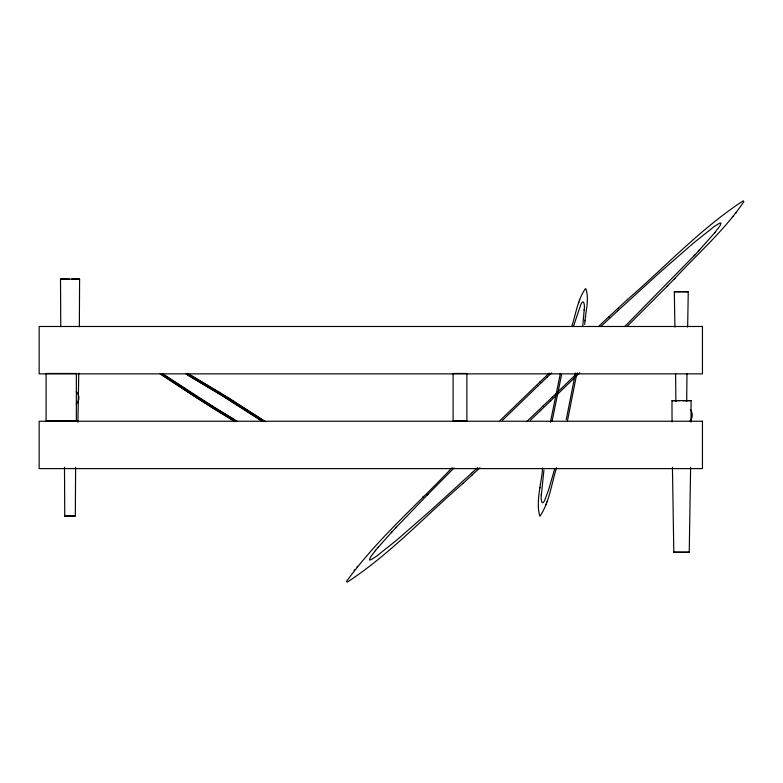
<?xml version="1.0" encoding="UTF-8"?>
<svg xmlns="http://www.w3.org/2000/svg" width="783" height="783" viewBox="0 0 783 783"><rect width="100%" height="100%" fill="white"/><g stroke="black" fill="none" stroke-linecap="round" stroke-linejoin="round"><path stroke-width="1.17" d="M70.049 515.997L64.754 515.997L75.325 515.997L75.618 467.245M71.791 279.091L79.602 279.1L79.347 326.707M691.007 422.057L691.076 400.632L672.02 400.632L679.791 400.622M686.711 401.444L686.975 373.413M690.616 467.285L689.236 552.221L681.523 552.23M687.66 327.098L688.257 291.765L681.915 291.756M77.918 422.243L78.76 373.129M542.58 468.068C541.582 483.669 535.631 500.797 539.741 515.977L540.172 515.919C549.549 501.766 551.486 483.649 556.596 467.627M584.705 324.524C585.087 312.926 589.707 299.801 585.831 288.702L585.4 288.761C577.678 299.419 576.063 313.552 571.903 325.875M582.699 326.54L584.226 309.628L584.196 310.156C584.911 306.672 584.079 297.491 580.917 304.333L573.626 325.885M539.898 487.985L539.976 487.359M540.329 484.442L540.397 483.845M585.175 320.824L585.244 320.237M585.596 317.311L585.674 316.694M543.921 470.113L541.347 495.052L541.376 494.523C540.661 497.998 541.493 507.188 544.655 500.347L548.56 490.05L554.599 469.105M575.446 373.041L566.236 419.708M576.817 373.589L567.391 421.097M550.41 422.184L560.364 373.56M552.005 421.45L561.568 374.744M546.661 502.363L546.857 501.815M578.715 302.864L578.911 302.316M579.547 300.496L579.733 299.938M545.839 504.751L546.035 504.183M452.173 467.657C416.722 505.123 376.829 539.487 346.566 581.348L347.231 582.17C389.66 554.423 424.875 516.457 463.125 483.297M375.752 550.146L370.476 557.095L369.419 559.923L370.672 559.904L376.339 556.39L397.275 539.644L430.317 510.761L472.55 472.306M673.928 279.423C697.408 253.819 724.402 230.545 743.85 201.652L743.184 200.83C700.756 228.587 665.54 266.543 627.291 299.703M354.073 570.445L354.572 569.848M357.058 566.892L357.557 566.295M375.253 550.743L378.395 546.994M735.844 213.152L736.343 212.555M732.859 216.705L733.368 216.108M377.895 547.591L392.068 531.765M698.348 251.235L715.163 232.257L714.664 232.854L719.939 225.905L720.996 223.077L719.743 223.096L714.076 226.61L693.141 243.356L660.098 272.239L617.865 310.694M391.216 532.685L396.374 527.135M694.051 255.865L699.199 250.315M395.532 528.045L427.988 494.279M694.883 254.955L624.814 326.501M422.634 497.332L423.603 496.344M627.516 325.992L667.782 285.668M426.98 495.296L454.111 467.931M666.813 286.647L674.936 278.396M500.024 420.569L540.084 381.85M502.5 420.246L538.43 385.53M577.414 372.962L551.995 397.47M579.753 372.777L550.332 401.15M539.751 382.173L549.226 373.109M538.097 385.843L547.503 376.838M542.913 406.162L552.318 397.157M540.368 410.684L550.664 400.827M547.248 377.083L551.624 372.914M543.167 405.917L526.577 421.704M530.414 420.177L540.622 410.439M599.23 325.806L608.929 316.733M608.753 316.909L618.364 307.964M600.972 326.364L609.751 318.201M472.051 475.036L479.969 467.676M618.11 308.199L627.614 299.4M609.507 318.436L618.178 310.401M472.237 472.609L477.571 467.666M462.802 483.6L472.306 474.801M674.917 327.098L674.32 291.765L688.257 291.765M64.754 515.997L64.49 467.245M75.325 515.997L70.529 515.987M60.761 326.707L60.506 279.1L79.602 279.1M691.076 400.632L682.385 400.651M672.44 467.285L673.811 552.221L680.828 552.201M69.198 279.12L60.545 279.1M680.662 291.775L674.349 291.765M673.84 552.221L689.236 552.221M671.98 400.632L672.049 422.057M228.802 398.107L265.584 421.714M161.063 374.577L210.275 406.563M187.137 373.295L228.528 398.136L264.517 421.254M186.051 373.961L223.566 396.355L260.406 419.845M187.499 375.018L218.839 393.653M189.486 374.44L218.937 392.019M237.513 421.44L215.628 408.197M234.577 419.894L196.611 396.472L163.608 374.714M234.391 421.078L196.425 397.647L159.947 373.501M235.057 421.675L220.14 412.651M218.917 392.009L228.871 398.156M218.819 393.634L262.452 421.44M220.16 412.67L210.196 406.524M215.658 408.207L162.639 373.745M675.602 373.413L675.866 401.444M76.323 391.549A8.867 8.867 0 0 1 76.323 404.097M690.322 409.597A8.867 8.867 0 0 1 689.706 421.46M702.449 326.482L39.15 326.482L39.15 373.863L702.449 373.863L702.449 326.482M76.352 373.481L46.089 373.481L46.089 420.863L76.352 420.863L76.352 373.481M466.883 373.481L453.103 373.481L453.103 420.863L466.883 420.863L466.883 373.481M702.449 421.234L39.15 421.234L39.15 468.616L702.449 468.616L702.449 421.234"/></g></svg>
